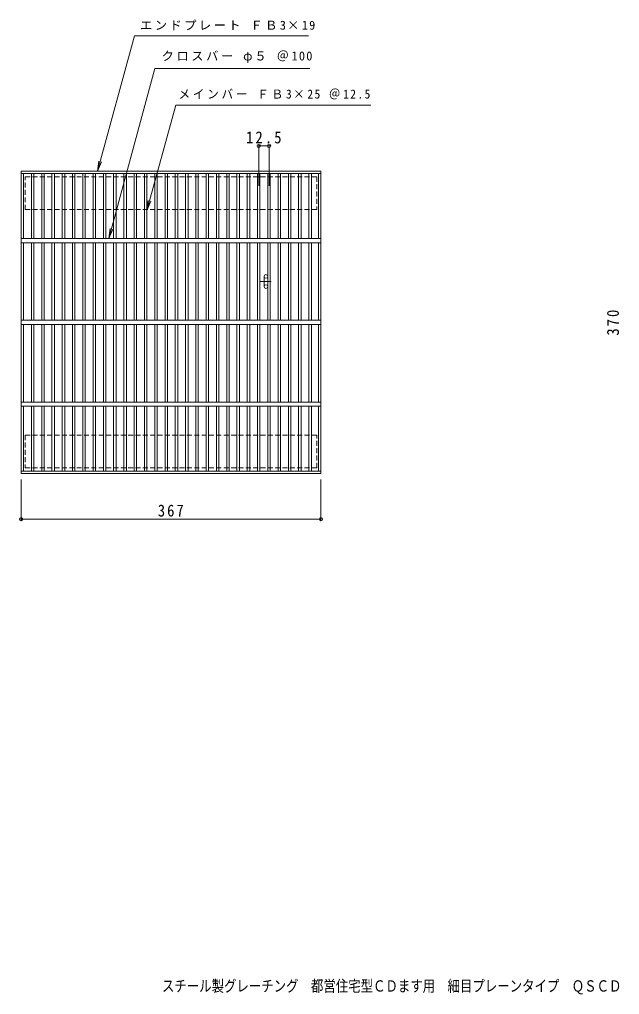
# Model space of a CAD drawing. Units: millimetres, scale not verified. Extents: x -611 to 915, y -682 to 512.
# Drawn here: x -611 to 123, y -682 to 512 of the extents above; entities that cross this region are included whole.
import ezdxf
from ezdxf.enums import TextEntityAlignment as Align

# ---------------------------------------------------------------- set-up
doc = ezdxf.new("R2010")
doc.units = ezdxf.units.MM
doc.header["$LTSCALE"] = 5
doc.header["$PDMODE"] = 32
doc.header["$PDSIZE"] = 4
doc.linetypes.add('DASHED1', pattern=[1.8, 1.2, -0.6])
for name, color, linetype, lineweight in [('A-2_蓋', 3, 'Continuous', 9), ('A-3_受枠', 4, 'Continuous', 9), ('A-4_寸法', 7, 'Continuous', 9), ('A-5_仕様文', 7, 'Continuous', 9)]:
    doc.layers.add(name, color=color, linetype=linetype, lineweight=lineweight)
doc.layers.add('F-5_F-5ﾚｲﾔ', color=2, linetype='Continuous')
doc.styles.add('ＭＳ ゴシック', font='')
doc.styles.get('ＭＳ ゴシック').set_extended_font_data('MS Gothic')

msp = doc.modelspace()

# ---------------------------------------------------------------- linework, layer by layer
at = {"layer": 'A-2_蓋'}
for p, q in [((-609.189, 325.851), (-242.189, 325.851)), ((-609.189, -44.149), (-609.189, 325.851)), ((-609.189, 322.852), (-242.189, 322.852)), ((-606.189, 243.351), (-606.189, 322.852)), ((-596.609, 322.852), (-596.609, 243.351)), ((-593.609, 322.852), (-593.609, 243.351)), ((-584.029, 322.852), (-584.029, 243.351)), ((-581.029, 322.852), (-581.029, 243.351)), ((-571.449, 322.852), (-571.449, 243.351)), ((-568.449, 322.852), (-568.449, 243.351)), ((-558.869, 322.852), (-558.869, 243.351)), ((-555.869, 322.852), (-555.869, 243.351)), ((-546.289, 322.852), (-546.289, 243.351)), ((-543.289, 322.852), (-543.289, 243.351)), ((-533.709, 322.852), (-533.709, 243.351)), ((-530.709, 322.852), (-530.709, 243.351)), ((-521.129, 322.852), (-521.129, 243.351)), ((-518.129, 322.852), (-518.129, 243.351)), ((-508.549, 322.852), (-508.549, 243.351)), ((-505.549, 322.852), (-505.549, 243.351)), ((-495.969, 322.852), (-495.969, 243.351)), ((-492.969, 322.852), (-492.969, 243.351)), ((-483.389, 322.852), (-483.389, 243.351)), ((-480.389, 322.852), (-480.389, 243.351)), ((-470.809, 322.852), (-470.809, 243.351)), ((-467.809, 322.852), (-467.809, 243.351)), ((-458.229, 322.852), (-458.229, 243.351)), ((-455.229, 322.852), (-455.229, 243.351)), ((-445.649, 322.852), (-445.649, 243.351)), ((-442.649, 322.852), (-442.649, 243.351)), ((-433.069, 322.852), (-433.069, 243.351)), ((-430.069, 322.852), (-430.069, 243.351)), ((-420.489, 322.852), (-420.489, 243.351)), ((-417.489, 322.852), (-417.489, 243.351)), ((-407.909, 322.852), (-407.909, 243.351)), ((-404.909, 322.852), (-404.909, 243.351)), ((-395.329, 322.852), (-395.329, 243.351)), ((-392.329, 322.852), (-392.329, 243.351)), ((-382.749, 322.852), (-382.749, 243.351)), ((-379.749, 322.852), (-379.749, 243.351)), ((-370.169, 322.852), (-370.169, 243.351)), ((-367.169, 322.852), (-367.169, 243.351)), ((-357.589, 322.852), (-357.589, 243.351)), ((-354.589, 322.852), (-354.589, 243.351)), ((-345.009, 322.852), (-345.009, 243.351)), ((-342.009, 322.852), (-342.009, 243.351)), ((-332.429, 322.852), (-332.429, 243.351)), ((-329.429, 322.852), (-329.429, 243.351)), ((-319.849, 322.852), (-319.849, 243.351)), ((-316.849, 322.852), (-316.849, 243.351)), ((-307.269, 322.852), (-307.269, 243.351)), ((-304.269, 322.852), (-304.269, 243.351)), ((-294.689, 322.852), (-294.689, 243.351)), ((-291.689, 322.852), (-291.689, 243.351)), ((-282.109, 322.852), (-282.109, 243.351)), ((-279.109, 322.852), (-279.109, 243.351)), ((-269.529, 322.852), (-269.529, 243.351)), ((-266.529, 322.852), (-266.529, 243.351)), ((-256.949, 322.852), (-256.949, 243.351)), ((-253.949, 322.852), (-253.949, 243.351)), ((-245.189, 322.852), (-245.189, 243.351)), ((-242.189, 325.851), (-242.189, -44.149)), ((-609.189, 243.351), (-242.189, 243.351)), ((-609.189, 238.352), (-242.189, 238.352)), ((-606.189, 143.352), (-606.189, 238.352)), ((-596.609, 238.352), (-596.609, 143.352)), ((-593.609, 238.352), (-593.609, 143.352)), ((-584.029, 238.352), (-584.029, 143.352)), ((-581.029, 238.352), (-581.029, 143.352)), ((-571.449, 238.352), (-571.449, 143.352)), ((-568.449, 238.352), (-568.449, 143.352)), ((-558.869, 238.352), (-558.869, 143.352)), ((-555.869, 238.352), (-555.869, 143.352)), ((-546.289, 238.352), (-546.289, 143.352)), ((-543.289, 238.352), (-543.289, 143.352)), ((-533.709, 238.352), (-533.709, 143.352)), ((-530.709, 238.352), (-530.709, 143.352)), ((-521.129, 238.352), (-521.129, 143.352)), ((-518.129, 238.352), (-518.129, 143.352)), ((-508.549, 238.352), (-508.549, 143.352)), ((-505.549, 238.352), (-505.549, 143.352)), ((-495.969, 238.352), (-495.969, 143.352)), ((-492.969, 238.352), (-492.969, 143.352)), ((-483.389, 238.352), (-483.389, 143.352)), ((-480.389, 238.352), (-480.389, 143.352)), ((-470.809, 238.352), (-470.809, 143.352)), ((-467.809, 238.352), (-467.809, 143.352)), ((-458.229, 238.352), (-458.229, 143.352)), ((-455.229, 238.352), (-455.229, 143.352)), ((-445.649, 238.352), (-445.649, 143.352)), ((-442.649, 238.352), (-442.649, 143.352)), ((-433.069, 238.352), (-433.069, 143.352)), ((-430.069, 238.352), (-430.069, 143.352)), ((-420.489, 238.352), (-420.489, 143.352)), ((-417.489, 238.352), (-417.489, 143.352)), ((-407.909, 238.352), (-407.909, 143.352)), ((-404.909, 238.352), (-404.909, 143.352)), ((-395.329, 238.352), (-395.329, 143.352)), ((-392.329, 238.352), (-392.329, 143.352)), ((-382.749, 238.352), (-382.749, 143.352)), ((-379.749, 238.352), (-379.749, 143.352)), ((-370.169, 238.352), (-370.169, 143.352)), ((-367.169, 238.352), (-367.169, 143.352)), ((-357.589, 238.352), (-357.589, 143.352)), ((-354.589, 238.352), (-354.589, 143.352)), ((-345.009, 238.352), (-345.009, 143.352)), ((-342.009, 238.352), (-342.009, 143.352)), ((-332.429, 238.352), (-332.429, 143.352)), ((-329.429, 238.352), (-329.429, 143.352)), ((-319.849, 238.352), (-319.849, 143.352)), ((-316.849, 238.352), (-316.849, 143.352)), ((-307.269, 238.352), (-307.269, 143.352)), ((-304.269, 238.352), (-304.269, 143.352)), ((-294.689, 238.352), (-294.689, 143.352)), ((-291.689, 238.352), (-291.689, 143.352)), ((-282.109, 238.352), (-282.109, 143.352)), ((-279.109, 238.352), (-279.109, 143.352)), ((-269.529, 238.352), (-269.529, 143.352)), ((-266.529, 238.352), (-266.529, 143.352)), ((-256.949, 238.352), (-256.949, 143.352)), ((-253.949, 238.352), (-253.949, 143.352)), ((-245.189, 238.352), (-245.189, 143.352)), ((-609.189, 143.352), (-242.189, 143.352)), ((-609.189, 138.351), (-242.189, 138.351)), ((-606.189, 43.351), (-606.189, 138.351)), ((-596.609, 138.351), (-596.609, 43.351)), ((-593.609, 138.351), (-593.609, 43.351)), ((-584.029, 138.351), (-584.029, 43.351)), ((-581.029, 138.351), (-581.029, 43.351)), ((-571.449, 138.351), (-571.449, 43.351)), ((-568.449, 138.351), (-568.449, 43.351)), ((-558.869, 138.351), (-558.869, 43.351)), ((-555.869, 138.351), (-555.869, 43.351)), ((-546.289, 138.351), (-546.289, 43.351)), ((-543.289, 138.351), (-543.289, 43.351)), ((-533.709, 138.351), (-533.709, 43.351)), ((-530.709, 138.351), (-530.709, 43.351)), ((-521.129, 138.351), (-521.129, 43.351)), ((-518.129, 138.351), (-518.129, 43.351)), ((-508.549, 138.351), (-508.549, 43.351)), ((-505.549, 138.351), (-505.549, 43.351)), ((-495.969, 138.351), (-495.969, 43.351)), ((-492.969, 138.351), (-492.969, 43.351)), ((-483.389, 138.351), (-483.389, 43.351)), ((-480.389, 138.351), (-480.389, 43.351)), ((-470.809, 138.351), (-470.809, 43.351)), ((-467.809, 138.351), (-467.809, 43.351)), ((-458.229, 138.351), (-458.229, 43.351)), ((-455.229, 138.351), (-455.229, 43.351)), ((-445.649, 138.351), (-445.649, 43.351)), ((-442.649, 138.351), (-442.649, 43.351)), ((-433.069, 138.351), (-433.069, 43.351)), ((-430.069, 138.351), (-430.069, 43.351)), ((-420.489, 138.351), (-420.489, 43.351)), ((-417.489, 138.351), (-417.489, 43.351)), ((-407.909, 138.351), (-407.909, 43.351)), ((-404.909, 138.351), (-404.909, 43.351)), ((-395.329, 138.351), (-395.329, 43.351)), ((-392.329, 138.351), (-392.329, 43.351)), ((-382.749, 138.351), (-382.749, 43.351)), ((-379.749, 138.351), (-379.749, 43.351)), ((-370.169, 138.351), (-370.169, 43.351)), ((-367.169, 138.351), (-367.169, 43.351)), ((-357.589, 138.351), (-357.589, 43.351)), ((-354.589, 138.351), (-354.589, 43.351)), ((-345.009, 138.351), (-345.009, 43.351)), ((-342.009, 138.351), (-342.009, 43.351)), ((-332.429, 138.351), (-332.429, 43.351)), ((-329.429, 138.351), (-329.429, 43.351)), ((-319.849, 138.351), (-319.849, 43.351)), ((-316.849, 138.351), (-316.849, 43.351)), ((-307.269, 138.351), (-307.269, 43.351)), ((-304.269, 138.351), (-304.269, 43.351)), ((-294.689, 138.351), (-294.689, 43.351)), ((-291.689, 138.351), (-291.689, 43.351)), ((-282.109, 138.351), (-282.109, 43.351)), ((-279.109, 138.351), (-279.109, 43.351)), ((-269.529, 138.351), (-269.529, 43.351)), ((-266.529, 138.351), (-266.529, 43.351)), ((-256.949, 138.351), (-256.949, 43.351)), ((-253.949, 138.351), (-253.949, 43.351)), ((-245.189, 138.351), (-245.189, 43.351)), ((-609.189, 43.351), (-242.189, 43.351)), ((-609.189, 38.351), (-242.189, 38.351)), ((-606.189, -41.149), (-606.189, 38.351)), ((-596.609, 38.351), (-596.609, -41.149)), ((-593.609, 38.351), (-593.609, -41.149)), ((-584.029, 38.351), (-584.029, -41.149)), ((-581.029, 38.351), (-581.029, -41.149)), ((-571.449, 38.351), (-571.449, -41.149)), ((-568.449, 38.351), (-568.449, -41.149)), ((-558.869, 38.351), (-558.869, -41.149)), ((-555.869, 38.351), (-555.869, -41.149)), ((-546.289, 38.351), (-546.289, -41.149)), ((-543.289, 38.351), (-543.289, -41.149)), ((-533.709, 38.351), (-533.709, -41.149)), ((-530.709, 38.351), (-530.709, -41.149)), ((-521.129, 38.351), (-521.129, -41.149)), ((-518.129, 38.351), (-518.129, -41.149)), ((-508.549, 38.351), (-508.549, -41.149)), ((-505.549, 38.351), (-505.549, -41.149)), ((-495.969, 38.351), (-495.969, -41.149)), ((-492.969, 38.351), (-492.969, -41.149)), ((-483.389, 38.351), (-483.389, -41.149)), ((-480.389, 38.351), (-480.389, -41.149)), ((-470.809, 38.351), (-470.809, -41.149)), ((-467.809, 38.351), (-467.809, -41.149)), ((-458.229, 38.351), (-458.229, -41.149)), ((-455.229, 38.351), (-455.229, -41.149)), ((-445.649, 38.351), (-445.649, -41.149)), ((-442.649, 38.351), (-442.649, -41.149)), ((-433.069, 38.351), (-433.069, -41.149)), ((-430.069, 38.351), (-430.069, -41.149)), ((-420.489, 38.351), (-420.489, -41.149)), ((-417.489, 38.351), (-417.489, -41.149)), ((-407.909, 38.351), (-407.909, -41.149)), ((-404.909, 38.351), (-404.909, -41.149)), ((-395.329, 38.351), (-395.329, -41.149)), ((-392.329, 38.351), (-392.329, -41.149)), ((-382.749, 38.351), (-382.749, -41.149)), ((-379.749, 38.351), (-379.749, -41.149)), ((-370.169, 38.351), (-370.169, -41.149)), ((-367.169, 38.351), (-367.169, -41.149)), ((-357.589, 38.351), (-357.589, -41.149)), ((-354.589, 38.351), (-354.589, -41.149)), ((-345.009, 38.351), (-345.009, -41.149)), ((-342.009, 38.351), (-342.009, -41.149)), ((-332.429, 38.351), (-332.429, -41.149)), ((-329.429, 38.351), (-329.429, -41.149)), ((-319.849, 38.351), (-319.849, -41.149)), ((-316.849, 38.351), (-316.849, -41.149)), ((-307.269, 38.351), (-307.269, -41.149)), ((-304.269, 38.351), (-304.269, -41.149)), ((-294.689, 38.351), (-294.689, -41.149)), ((-291.689, 38.351), (-291.689, -41.149)), ((-282.109, 38.351), (-282.109, -41.149)), ((-279.109, 38.351), (-279.109, -41.149)), ((-269.529, 38.351), (-269.529, -41.149)), ((-266.529, 38.351), (-266.529, -41.149)), ((-256.949, 38.351), (-256.949, -41.149)), ((-253.949, 38.351), (-253.949, -41.149)), ((-245.189, 38.351), (-245.189, -41.149)), ((-242.189, -41.149), (-609.189, -41.149)), ((-242.189, -44.149), (-609.189, -44.149))]:
    msp.add_line(p, q, dxfattribs=at)
at = {"layer": 'A-3_受枠', "linetype": 'DASHED1'}
for p, q in [((-604.189, 278.851), (-247.189, 278.851)), ((-604.189, 2.851), (-247.189, 2.851))]:
    msp.add_line(p, q, dxfattribs=at)
at = {"layer": 'A-3_受枠'}
for p, q in [((-311.789, 184.592), (-311.789, 197.112)), ((-316.516, 190.852), (-303.248, 190.852))]:
    msp.add_line(p, q, dxfattribs=at)
at = {"layer": 'A-3_受枠', "linetype": 'DASHED1'}
for points in [[(-604.189, 278.851), (-604.189, 318.851), (-247.189, 318.851), (-247.189, 278.851)], [(-604.189, 2.851), (-604.189, -37.149), (-247.189, -37.149), (-247.189, 2.851)]]:
    msp.add_lwpolyline(points, dxfattribs=at)
at = {"layer": 'A-3_受枠'}
for centre in [(-309.529, 197.112), (-309.529, 184.592)]:
    msp.add_circle(centre, 2.26, dxfattribs=at)
at = {"layer": 'A-4_寸法'}
for p, q in [((-470.299, 491.416), (-257.374, 491.416)), ((-445.377, 451.416), (-255.657, 451.416)), ((-419.863, 406.742), (-181.198, 406.742)), ((-318.349, 308.11), (-318.349, 358.211)), ((-305.769, 308.11), (-305.769, 358.211)), ((-318.349, 356.711), (-305.769, 356.711)), ((-515.657, 325.851), (-513.956, 338.235)), ((-515.657, 325.851), (-510.808, 337.373)), ((-455.229, 277.649), (-453.528, 290.033)), ((-455.229, 277.649), (-450.381, 289.17)), ((-501.966, 243.351), (-500.288, 255.738)), ((-501.966, 243.351), (-497.139, 254.882)), ((-609.189, -51.649), (-609.189, -101.533)), ((-242.189, -51.649), (-242.189, -101.533)), ((-609.189, -100.034), (-242.189, -100.034))]:
    msp.add_line(p, q, dxfattribs=at)
for p in [(-318.349, 356.711), (-305.769, 356.711), (-609.189, -100.034), (-242.189, -100.034)]:
    msp.add_point(p, dxfattribs=at)
at = {"layer": 'A-5_仕様文'}
for p, q in [((-470.299, 491.416), (-515.657, 325.851)), ((-445.377, 451.416), (-501.966, 243.351)), ((-419.863, 406.742), (-455.229, 277.649))]:
    msp.add_line(p, q, dxfattribs=at)

# ---------------------------------------------------------------- texts
at = {"layer": 'A-4_寸法', "char_height": 11, "attachment_point": 7, "style": 'ＭＳ ゴシック'}
for s, insert in [('\\T1.2;エンドプレート\\~ＦＢ3×19', (-463.593, 498.416)), ('\\T1.21;クロスバー\\~φ５\\~＠100', (-437.247, 458.416)), ('\\T1.23;\\W0.95;メインバー\\~ＦＢ3×25\\~＠12.5', (-416.595, 413.742))]:
    msp.add_mtext(s, dxfattribs=dict(at, insert=insert))
at = {"layer": 'A-4_寸法', "color": 2, "char_height": 14.66, "attachment_point": 7, "style": 'ＭＳ ゴシック'}
for s, insert in [('\\T1.28;\\W0.9;12.5', (-333.934, 359.711)), ('\\T1.27;\\W0.9;367', (-441.939, -97.033))]:
    msp.add_mtext(s, dxfattribs=dict(at, insert=insert))
at = {"layer": 'A-4_寸法', "color": 2, "insert": (122.676, 124.601), "char_height": 14.66, "attachment_point": 7, "rotation": 90, "style": 'ＭＳ ゴシック'}
msp.add_mtext('\\T1.27;\\W0.9;370', dxfattribs=at)
at = {"layer": 'F-5_F-5ﾚｲﾔ', "style": 'ＭＳ ゴシック', "width": 0.8}
msp.add_text('スチール製グレーチング\u3000都営住宅型ＣＤます用\u3000細目プレーンタイプ\u3000ＱＳＣＤ\u3000３００', height=13.93, dxfattribs=at).set_placement((-436.863, -682.518), align=Align.BOTTOM_LEFT)

doc.saveas('drawing.dxf')
